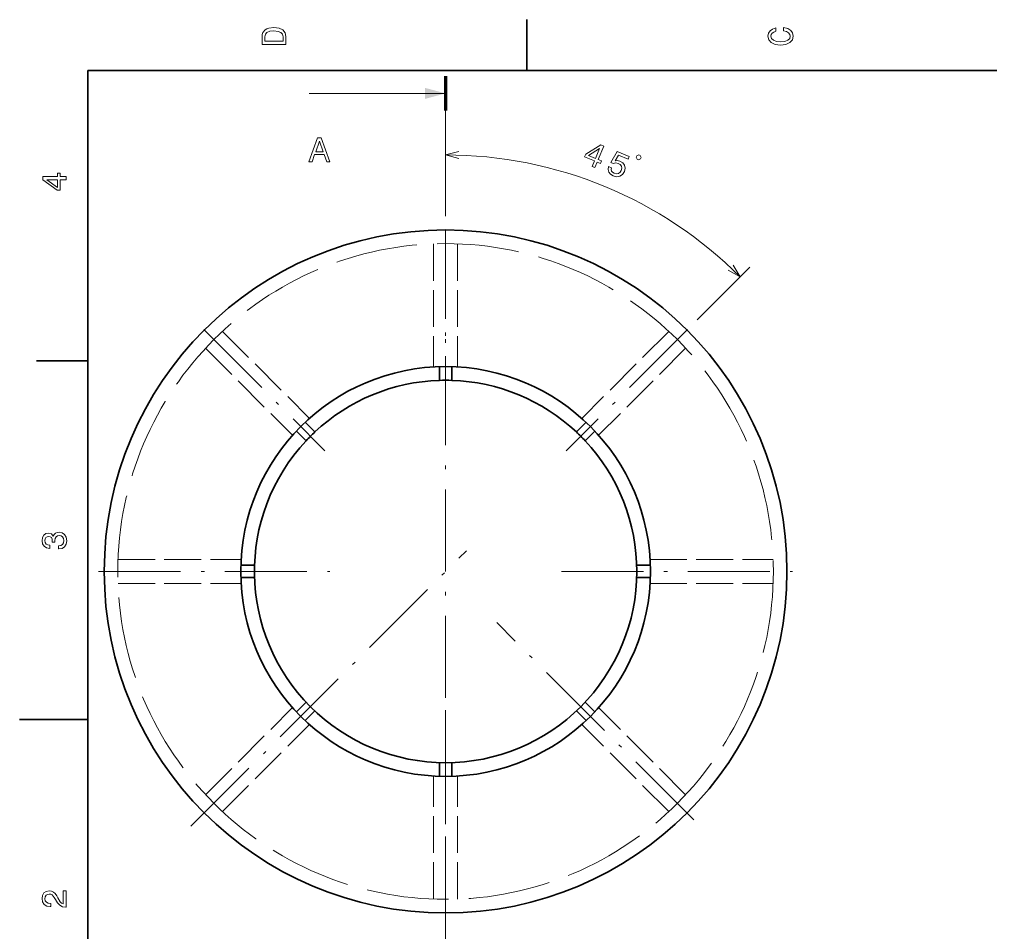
# Model space of a CAD drawing. Extents: x 0 to 297, y 0 to 210.
# Drawn here: x 0 to 142.2, y 73.8 to 207.5 of the extents above; entities that cross this region are included whole.
import ezdxf

# ---------------------------------------------------------------- set-up
doc = ezdxf.new("R2010")
doc.units = 0
doc.linetypes.add('DASHDOT', pattern=[18.5, 12, -3, 0.5, -3])
doc.linetypes.add('DASHED', pattern=[15, 12, -3])

msp = doc.modelspace()

# ---------------------------------------------------------------- linework, layer by layer
at = {"color": 7, "lineweight": 35, "ltscale": 0.1875}
for p, q in [((74.300003, 200), (74.300003, 207.5)), ((10, 157.5), (2.5, 157.5))]:
    msp.add_line(p, q, dxfattribs=at)
at = {"color": 7, "lineweight": 35}
for p, q in [((287, 200), (10, 200)), ((10, 200), (10, 10))]:
    msp.add_line(p, q, dxfattribs=at)
at = {"color": 7, "lineweight": 100, "ltscale": 0.125}
msp.add_line((62.420219, 199.172134), (62.420219, 194.172134), dxfattribs=at)
at = {"color": 7, "lineweight": 13}
msp.add_line((62.420219, 196.672134), (42.420219, 196.672134), dxfattribs=at)
at = {"color": 7, "linetype": 'DASHDOT', "lineweight": 13}
for p, q in [((62.420219, 194.172134), (62.420219, 59.172134)), ((62.420219, 176.673645), (62.420219, 152.655624)), ((27.000118, 162.092239), (44.747849, 144.344513)), ((97.840363, 162.09227), (80.092201, 144.344116)), ((25.117416, 89.369331), (65.45755, 129.709457)), ((11.600117, 126.672134), (45.44133, 126.672134)), ((79.399109, 126.672134), (113.240326, 126.672134)), ((98.765503, 90.326843), (69.91555, 119.176804)), ((62.420219, 75.852036), (62.420219, 109.693245))]:
    msp.add_line(p, q, dxfattribs=at)
at = {"color": 7, "lineweight": 13, "ltscale": 0.274804}
msp.add_line((62.420219, 178.673645), (62.420219, 189.665802), dxfattribs=at)
at = {"color": 7, "linetype": 'DASHED', "lineweight": 13, "ltscale": 0.45048}
for p, q in [((60.670219, 174.640228), (60.670219, 156.621048)), ((64.170219, 174.640228), (64.170219, 156.621048)), ((60.670219, 78.704041), (60.670219, 96.723221)), ((64.170219, 78.704041), (64.170219, 96.723221))]:
    msp.add_line(p, q, dxfattribs=at)
at = {"color": 7, "lineweight": 13, "ltscale": 0.272551}
msp.add_line((99.25457, 163.506485), (106.96347, 171.215393), dxfattribs=at)
at = {"color": 7, "linetype": 'DASHED', "lineweight": 13, "ltscale": 0.450479}
for p, q in [((29.739094, 161.828125), (42.480576, 149.086655)), ((95.101349, 161.828125), (82.359863, 149.086655)), ((27.264221, 159.353256), (40.005699, 146.611786)), ((97.576218, 159.353256), (84.83474, 146.611786)), ((14.452129, 128.422134), (32.471302, 128.422134)), ((92.369141, 128.422134), (110.388306, 128.422134)), ((14.452129, 124.922142), (32.471302, 124.922134)), ((92.369141, 124.922134), (110.388306, 124.922134)), ((27.264221, 93.991013), (40.005699, 106.732491)), ((97.576218, 93.991013), (84.83474, 106.732491)), ((29.739094, 91.516136), (42.480576, 104.257614)), ((95.101349, 91.516136), (82.359863, 104.257614))]:
    msp.add_line(p, q, dxfattribs=at)
at = {"color": 7, "lineweight": 35, "ltscale": 0.050024}
for p, q in [((61.518833, 154.657623), (61.518833, 156.658585)), ((63.321606, 154.657623), (63.321606, 156.658585)), ((43.268867, 147.098236), (41.853973, 148.513138)), ((81.571571, 147.098236), (82.986465, 148.513138)), ((41.994114, 145.823486), (40.579216, 147.238388)), ((82.846329, 145.823486), (84.261223, 147.238388)), ((32.433762, 127.573524), (34.434731, 127.573524)), ((90.405708, 127.573524), (92.406677, 127.573524)), ((32.433762, 125.770744), (34.434731, 125.770744)), ((90.405708, 125.770744), (92.406677, 125.770744)), ((41.994114, 107.520782), (40.579216, 106.105888)), ((82.846329, 107.520782), (84.261223, 106.105888)), ((43.268867, 106.246033), (41.853973, 104.831131)), ((81.571571, 106.246033), (82.986465, 104.831131)), ((61.518833, 98.686646), (61.518833, 96.685677)), ((63.321606, 98.686646), (63.321606, 96.685677))]:
    msp.add_line(p, q, dxfattribs=at)
at = {"color": 7, "lineweight": 35, "ltscale": 3.6e-05}
for p, q in [((61.517384, 154.657578), (61.518833, 154.657623)), ((63.323055, 154.657578), (63.321606, 154.657623)), ((43.269924, 147.099228), (43.268867, 147.098236)), ((81.570511, 147.099228), (81.571571, 147.098236)), ((41.993126, 145.822433), (41.994114, 145.823486)), ((82.847313, 145.822433), (82.846329, 145.823486))]:
    msp.add_line(p, q, dxfattribs=at)
at = {"color": 7, "lineweight": 35, "ltscale": 0.25}
msp.add_line((10, 105), (0, 105), dxfattribs=at)
at = {"color": 7, "lineweight": 13}
for points in [[(35.533215, 204.994965), (35.533215, 203.829971), (39.033215, 203.829971), (39.033215, 204.994965), (38.922264, 205.544678), (38.584366, 205.953171), (38.034657, 206.205338), (37.283215, 206.296112), (36.516644, 206.215424), (36.21405, 206.114563), (35.971977, 205.973343), (35.644165, 205.56485), (35.563473, 205.297562)], [(111.93206, 205.817017), (112.35569, 205.716141), (112.658287, 205.549713), (112.844887, 205.317734), (112.905403, 205.045395), (112.814629, 204.71759), (112.54229, 204.460388), (112.098488, 204.28891), (111.483215, 204.233429), (110.872986, 204.28891), (110.424141, 204.455338), (110.151802, 204.71254), (110.055984, 205.045395), (110.106415, 205.287476), (110.247627, 205.494247), (110.474571, 205.655624), (110.787247, 205.766571), (110.787247, 206.245682), (110.308144, 206.094391), (109.94503, 205.832138), (109.718086, 205.474075), (109.637398, 205.045395), (109.763474, 204.510818), (110.116501, 204.10231), (110.696472, 203.840057), (111.483215, 203.749283), (112.269958, 203.840057), (112.84993, 204.10231), (113.208, 204.510818), (113.329041, 205.045395), (113.233215, 205.51442), (112.965927, 205.892654), (112.527161, 206.159943), (111.93206, 206.301163)], [(35.951801, 204.959656), (36.027451, 205.342941), (36.259438, 205.605194), (36.672985, 205.761536), (37.283215, 205.811966), (37.873272, 205.756485), (38.286816, 205.600143), (38.533936, 205.332855), (38.614628, 204.959656), (38.614628, 204.298996), (35.951801, 204.298996)], [(42.40509, 186.672134), (42.869068, 186.672134), (43.237221, 187.700958), (44.634197, 187.700958), (45.002354, 186.672134), (45.476414, 186.672134), (44.195435, 190.177185), (43.681026, 190.177185)], [(43.398605, 188.129623), (43.938232, 189.672852), (44.477856, 188.129623)], [(83.871658, 185.97052), (84.290993, 185.796814), (84.622948, 186.598236), (85.084221, 186.407166), (85.238617, 186.779907), (84.777344, 186.970978), (85.60144, 188.96051), (85.177437, 189.136139), (82.952347, 187.770584), (82.782509, 187.360565), (84.203606, 186.771927)], [(83.328293, 187.571198), (84.958221, 188.593719), (84.358002, 187.144669)], [(86.260834, 185.968918), (86.205078, 185.544403), (86.309875, 185.151642), (86.568146, 184.826294), (86.967857, 184.578857), (87.47319, 184.467804), (87.935844, 184.54364), (88.319344, 184.810577), (88.600868, 185.239838), (88.701149, 185.705963), (88.618385, 186.138733), (88.359642, 186.502472), (87.940498, 186.768875), (87.567886, 186.857712), (87.233963, 186.815887), (87.725327, 187.633148), (89.141762, 187.046448), (89.300018, 187.428513), (87.571404, 188.144531), (86.604919, 186.536041), (86.977661, 186.381638), (87.338608, 186.488693), (87.716209, 186.425079), (87.993179, 186.250305), (88.159729, 186.006653), (88.209595, 185.718506), (88.139267, 185.403748), (87.966423, 185.131439), (87.722755, 184.96489), (87.434624, 184.915009), (87.119858, 184.985352), (86.886421, 185.120255), (86.739777, 185.306549), (86.669472, 185.532181), (86.694153, 185.789429)], [(90.455589, 187.031738), (90.671165, 186.942444), (90.976028, 187.068726), (91.065323, 187.284286), (90.939041, 187.589157), (90.723473, 187.678452), (90.41861, 187.55217), (90.329315, 187.336594)], [(6.833213, 184.02739), (6.833213, 184.481277), (5.965778, 184.481277), (5.965778, 184.98056), (5.56232, 184.98056), (5.56232, 184.481277), (3.408862, 184.481277), (3.408862, 184.022339), (5.521974, 182.489197), (5.965778, 182.489197), (5.965778, 184.02739)], [(5.56232, 182.912827), (3.993876, 184.02739), (5.56232, 184.02739)], [(5.73379, 129.979111), (5.769093, 129.979111), (6.253242, 130.059799), (6.616354, 130.296829), (6.848343, 130.670029), (6.934078, 131.164276), (6.848343, 131.688766), (6.626441, 132.082138), (6.273415, 132.334305), (5.819525, 132.425079), (5.521974, 132.384735), (5.279899, 132.273788), (5.0933, 132.092224), (4.957133, 131.850143), (4.684798, 132.177963), (4.251081, 132.293961), (3.857709, 132.218307), (3.560158, 132.00145), (3.373559, 131.648422), (3.307997, 131.164276), (3.388689, 130.710388), (3.610591, 130.362396), (3.963617, 130.135452), (4.432637, 130.059799), (4.46794, 130.059799), (4.46794, 130.508652), (4.145173, 130.548996), (3.913184, 130.680115), (3.771974, 130.891937), (3.721542, 131.189484), (3.761888, 131.451736), (3.867795, 131.643372), (4.039265, 131.759369), (4.271254, 131.804764), (4.518372, 131.759369), (4.684798, 131.638336), (4.785663, 131.426514), (4.815922, 131.139053), (4.810879, 130.942368), (5.209294, 130.942368), (5.199208, 131.189484), (5.244596, 131.507217), (5.365634, 131.744247), (5.56232, 131.885452), (5.819525, 131.935883), (6.112032, 131.880417), (6.328891, 131.734161), (6.465058, 131.502167), (6.510447, 131.194534), (6.460014, 130.876801), (6.308718, 130.644821), (6.066643, 130.498566), (5.73379, 130.443085)], [(6.833213, 77.519447), (6.833213, 79.925072), (6.399496, 79.925072), (6.399496, 78.023773), (6.162464, 78.129684), (5.965778, 78.311241), (5.607709, 78.871033), (5.456412, 79.168587), (5.239553, 79.501442), (4.987392, 79.738472), (4.689842, 79.874641), (4.351945, 79.925072), (3.928314, 79.839333), (3.595461, 79.602303), (3.383646, 79.239189), (3.307997, 78.770172), (3.393732, 78.286018), (3.630764, 77.91787), (4.009006, 77.680832), (4.508286, 77.600143), (4.578891, 77.600143), (4.578891, 78.059074), (4.538545, 78.059074), (4.195605, 78.104462), (3.943444, 78.240631), (3.782061, 78.457489), (3.726585, 78.744957), (3.777017, 79.03746), (3.903098, 79.254318), (4.099784, 79.395531), (4.346902, 79.445961), (4.578891, 79.41066), (4.775577, 79.314842), (4.947046, 79.153458), (5.098343, 78.931557), (5.259727, 78.634003), (5.572406, 78.139771), (5.90526, 77.791786), (6.308718, 77.585014), (6.818084, 77.519447)]]:
    msp.add_lwpolyline(points, close=True, dxfattribs=at)
for points in [[(64.352074, 188.183441), (62.420219, 187.665802), (64.352074, 187.148163)], [(103.817207, 170.801178), (105.549255, 169.801178), (104.549255, 171.533218)]]:
    msp.add_lwpolyline(points, dxfattribs=at)
at = {"color": 7, "lineweight": 35}
for radius in [50, 30]:
    msp.add_circle((62.420219, 126.672134), radius, dxfattribs=at)
at = {"color": 7, "linetype": 'DASHED', "lineweight": 13}
msp.add_circle((62.420219, 126.672134), 48, dxfattribs=at)
at = {"color": 7, "lineweight": 13}
msp.add_arc((62.420219, 126.672134), 60.993671, 45.000001, 90.000003, dxfattribs=at)
at = {"color": 7, "lineweight": 35}
for start, end in [(91.847767, 133.152229), (88.155189, 91.844809), (46.847769, 88.152231), (133.155194, 136.844807), (43.155194, 46.844808), (136.847771, 225), (360, 43.15223), (314.999999, 360), (225, 269.999997), (269.999997, 314.999999)]:
    msp.add_arc((62.420219, 126.672134), 28, start, end, dxfattribs=at)
at = {"color": 7, "lineweight": 13}
msp.add_solid([(59.420219, 195.868286), (62.420219, 196.672134), (59.420219, 197.475983)], dxfattribs=at)

doc.saveas('drawing.dxf')
